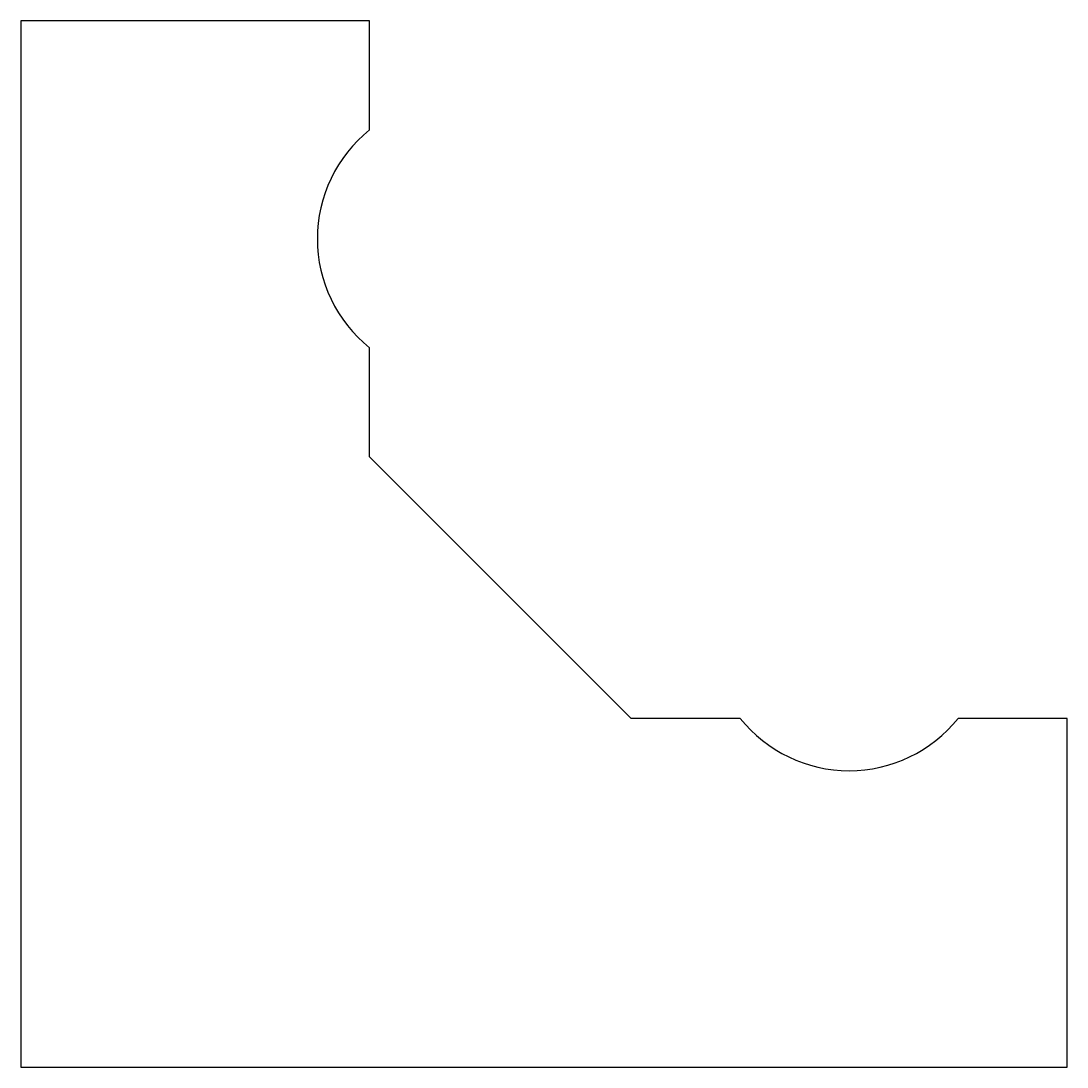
# Model space of a CAD drawing. Header units: millimetres. Extents: x 0 to 12, y 0 to 12.
import ezdxf

# ---------------------------------------------------------------- set-up
doc = ezdxf.new("R2010")
doc.units = ezdxf.units.MM

msp = doc.modelspace()

# ---------------------------------------------------------------- linework, layer by layer
at = {"color": 7, "linetype": 'Continuous', "lineweight": 25}
for p, q in [((0, 12), (0, 0)), ((4, 12), (0, 12)), ((4, 10.749), (4, 12)), ((4, 7), (4, 8.251)), ((7, 4), (4, 7)), ((8.251, 4), (7, 4)), ((12, 4), (10.749, 4)), ((12, 0), (12, 4)), ((0, 0), (12, 0))]:
    msp.add_line(p, q, dxfattribs=at)
for centre, start, end in [((5, 9.5), 128.6822, 231.3178), ((9.5, 5), 218.6822, 321.3178)]:
    msp.add_arc(centre, 1.6, start, end, dxfattribs=at)

doc.saveas('drawing.dxf')
